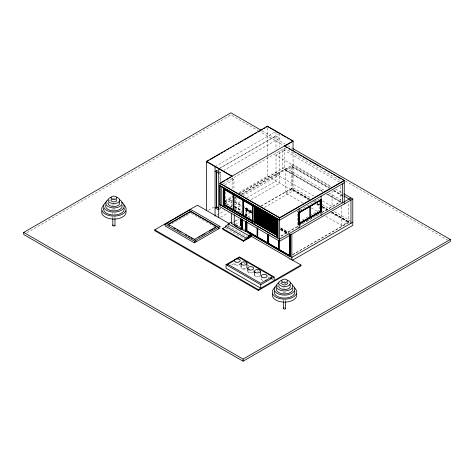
<?xml version="1.0" encoding="UTF-8"?>
<svg xmlns="http://www.w3.org/2000/svg" width="474" height="474" viewBox="0 0 474 474"><rect width="100%" height="100%" fill="white"/><g stroke="black" fill="none" stroke-linecap="round" stroke-linejoin="round"><path stroke-width="0.36" stroke-dasharray="2.37 1.78" d="M26.899 232.693L230.903 114.909L257.773 130.415M215.06 166.629L274.736 132.175M219.989 168.009L278.392 134.29M215.06 171.203L218.236 169.372M218.869 169.005L276.004 136.02L279.66 138.13L224.072 170.219M218.715 173.312L221.891 171.481M223.136 183.782L284.536 148.332L341.084 180.979M224.812 184.925L233.955 179.646L233.955 189.878M284.536 150.442L276.004 155.371L330.799 187.005M171.89 223.781L190.056 213.294M208.436 210.213L214.147 206.919M224.937 200.686L232.556 196.289M238.902 192.622L267.472 176.132L308.313 199.714M225.055 201.675L232.124 197.593M239.121 193.552L284.536 167.334L324.566 190.441M224.889 202.12L232.556 197.694M239.186 193.866L276.004 172.613L279.66 174.722L243.476 195.614M224.937 203.642L231.987 199.572M234.547 198.091L235.833 197.35M240.958 194.393L284.536 169.236L322.764 191.306M224.937 203.856L232.124 199.702M234.547 198.304L236.573 197.137M241.598 194.233L293.068 164.519L331.19 186.525M234.666 199.151L236.573 198.049M242.297 194.749L291.237 166.487L328.778 188.16M302.957 203.091L285.757 193.161L285.757 170.64L292.458 166.771L328.772 187.74M218.715 209.905L221.257 208.442M226.969 205.141L232.379 202.019M234.589 200.745L238.398 198.547M216.968 215.143L224.581 210.74M230.933 207.079L232.201 206.344M234.743 204.881L241.722 200.846M246.8 197.913L276.004 181.056L276.004 152.118M220.623 217.252L228.237 212.856M234.589 209.188L241.568 205.159M251.096 199.661L279.66 183.165L279.66 149.837M244.412 207.642L245.656 208.359L246.385 207.938L246.385 215.919M251.576 212.127L246.51 209.206L246.083 209.449L251.884 212.867M246.444 210.083L246.936 209.804L252.061 212.761M234.168 221.536L238.647 218.952M245.046 215.255L252.085 211.191L244.525 206.865M261.044 206.018L291.119 188.658L309.569 199.305M232.758 222.561L234.808 221.376M235.3 221.091L238.647 219.16M245.046 215.469L252.085 211.404M261.044 206.231L293.068 187.74L310.855 198.013M227.858 226.305L229.078 225.6M285.757 193.161L292.458 189.292L309.658 199.222M235.3 224.261L239.109 222.063M247.997 216.932L251.807 214.728M264.498 207.399L293.068 190.909L293.068 152.403M299.213 210.58L297.334 211.665L299.159 212.719M299.841 210.219L319.275 198.997M298.584 222.199L309.244 216.049M309.872 215.688L319.275 210.26M281.005 236.011L298.306 226.021M298.946 225.654L302.791 223.432M306.637 221.21L313.047 217.513M315.613 216.031L319.452 213.815M322.018 212.334L340.605 201.604L327.226 193.878M280.975 236.242L321.153 213.045M321.775 212.684L341.179 201.48M231.774 264.859L234.328 263.384M325.893 216.334L341.819 225.529L348.526 221.66L348.526 202.771M292.701 254.591L349.012 222.294L331.836 212.376M292.559 254.888L350.327 221.536M262.246 130.889L285.277 144.185M287.831 145.666L292.31 148.249M258.407 130.788L283.357 145.192M345.398 181.009L447.74 240.099M339.331 182.081L282.705 149.387L282.705 168.388L322.764 191.514M335.639 189.096L341.357 192.397M329.412 187.615L291.237 165.574L291.237 188.794L309.03 199.068M333.809 190.151L343.407 195.697M333.874 190.678L343.431 196.2M333.228 190.732L343.407 196.609M329.009 193.013L341.084 199.981M327.107 194.02L342.429 202.872M285.757 170.64L322.071 191.609M326.533 194.18L341.185 202.641M276.004 174.159L314.232 196.23M322.516 201.012L332.073 206.528L332.073 191.354M315.305 200.579L316.579 201.314M322.296 204.614L329.916 209.016M334.366 211.582L350.25 220.754M313.486 201.426L314.76 202.161M317.307 203.636L319.855 205.106M322.403 206.575L328.138 209.887M331.96 212.097L348.526 221.66M317.201 203.713L319.749 205.183M322.29 206.652L327.38 209.591M331.836 212.162L349.012 222.081M317.29 203.838L319.832 205.301M322.373 206.771L327.457 209.704M331.901 212.275L350.961 223.278M309.569 199.518L291.119 188.658M317.201 203.927L319.749 205.396M322.29 206.865L327.38 209.804M316.579 204.478L319.754 206.314M322.296 207.784L327.374 210.717M330.556 212.548L348.977 223.189M311.24 207.873L317.61 211.552M232.124 178.591L233.955 179.646M216.582 170.326L217.803 171.025M218.413 171.381L220.238 172.435L220.238 181.951M216.399 170.427L218.23 171.487M299.159 227.852L297.334 226.797L297.334 211.451M234.606 201.136L242.042 205.432M280.537 227.65L288.755 232.396M251.771 211.398L246.083 208.116L246.083 215.694M280.863 228.195L288.453 232.574M234.494 201.918L241.936 206.214M234.671 202.09L241.669 206.131M244.851 207.968L251.848 212.002M281.112 228.901L288.109 232.941M280.703 228.948L287.671 232.971M246.385 209.271L252.079 212.559M280.537 228.989L288.121 233.374M280.922 229.422L287.973 233.498M251.576 212.553L246.51 209.627L246.083 209.869L251.783 213.164M280.703 229.369L287.671 233.392M280.738 229.529L289.146 234.31M280.91 229.979L286.61 233.273M234.565 206.32L241.604 210.385M234.44 206.391L241.479 210.45M234.624 206.705L241.936 210.93M234.257 206.919L241.568 211.137L241.568 213.288M225.784 203.713L232.177 207.405M234.731 208.88L241.758 212.933M244.951 214.781L251.339 218.467M235.43 224.48L240.519 227.419M243.061 228.889L244.969 229.991M235.43 224.694L240.519 227.633M236.467 225.434L240.383 227.692M247.861 233.558L249.745 234.648M288.672 258.739L290.58 259.841M228.166 226.128L248.258 237.729M226.051 228.071L244.886 238.949M191.324 213.3L214.598 226.738M243.227 262.62L245.123 263.716M247.647 265.173L248.909 265.902M257.121 270.642L258.383 271.371M267.857 276.84L269.125 277.574M271.649 279.032L272.911 279.761M341.819 206.64L341.819 225.529M340.605 186.43L340.605 201.817M319.275 202.439L319.275 211.208M292.458 166.771L292.458 189.292M285.621 299.764L285.621 301.239M284.536 148.332L284.536 169.443M283.452 299.764L283.452 301.239M279.66 133.555L279.66 146.91M276.004 132.098L276.004 149.215M267.472 127.998L267.472 156.136M267.472 156.876L267.472 176.132M246.936 209.804L246.871 216.387M246.753 209.905L246.753 216.458M246.51 209.206L246.51 216.18M245.656 208.359L245.656 215.617M232.124 177.963L232.124 189.067M232.124 195.401L232.124 208.323M232.124 224.824L232.124 226.092M231.395 200.123L231.395 207.381M225.784 191.94L225.784 204.365M220.06 172.542L220.06 182.057M220.06 207.671L220.06 209.135M114.981 212.713L114.981 214.189M114.981 216.731L114.981 218.2M112.812 212.713L112.812 214.189M112.812 216.731L112.812 218.2M106.526 203.939A8.271 4.776 0 0 1 107.468 203.097M112.599 198.434A8.271 4.776 0 0 1 115.188 198.434M109.198 200.786A10.345 5.972 0 0 1 110.389 200.49M111.983 205.041A12.241 7.069 0 0 1 115.81 205.041M114.187 208.578A1.12 0.646 0 0 1 114.69 209.662M113.102 209.662A1.12 0.646 0 0 1 113.606 208.578M277.166 286.977A8.271 4.776 0 0 1 278.108 286.136M283.885 281.426A8.271 4.776 0 0 1 285.188 281.426M279.838 283.825A10.345 5.972 0 0 1 281.029 283.529M284.21 283.174A10.345 5.972 0 0 1 286.154 283.245M282.623 288.074A12.241 7.069 0 0 1 286.45 288.074M284.246 307.798A1.12 0.646 0 0 1 284.827 307.798M285.621 292.073A1.12 0.646 0 0 1 285.33 292.695M284.827 292.867A1.12 0.646 0 0 1 283.452 292.073M262.999 280.466A2.933 1.695 0 0 1 262.045 280.104M258.537 276.597A2.933 1.695 0 0 1 256.292 276.597M251.836 272.728A2.933 1.695 0 0 1 249.591 272.728M253.418 270.518A2.933 1.695 0 0 1 253.643 271.164M241.936 268.491A2.933 1.695 0 0 1 241.302 267.94M241.302 266.649A2.933 1.695 0 0 1 241.936 266.098M238.428 264.99A2.933 1.695 0 0 1 236.182 264.99"/><path stroke-width="0.71" d="M292.95 148.617L450.3 239.465L450.3 241.574L243.097 361.206L23.7 234.535L23.7 232.426L230.903 112.794L260.967 130.154M206.528 210.575L206.528 161.35L267.472 126.167L293.068 140.944L293.068 150.922M209.07 160.236L206.528 161.705L232.124 176.482L232.124 176.127L206.528 161.35M210.338 159.507L219.859 154.009M221.127 153.274L223.035 152.172M224.303 151.443L225.571 150.708M226.845 149.974L228.746 148.877M230.014 148.143L231.288 147.408M232.556 146.679L233.824 145.945M235.732 144.843L237 144.108M238.268 143.379L242.712 140.814M243.986 140.079L253.507 134.58M254.775 133.846L256.677 132.75M257.951 132.015L259.219 131.28M260.487 130.551L262.395 129.449M263.663 128.715L264.93 127.986M266.204 127.251L267.472 126.517L271.312 128.732M292.482 260.208L352.792 225.387L352.792 198.997L279.66 241.225L219.936 206.741L219.936 183.165L293.068 140.944M220.576 183.148L225.055 180.564M226.329 179.824L228.249 178.716M229.529 177.981L230.808 177.24M284.815 146.063L293.068 141.293L290.509 139.818M223.532 188.688L252.909 205.651L252.909 221.974L223.532 205.017L223.532 188.688L223.959 188.445M251.107 236.206L300.99 265.007L300.99 265.849L258.33 290.479L154.725 230.666L154.725 229.825L197.385 205.195L229.363 223.657M165.088 224.261L190.684 209.484L219.936 226.376L219.936 228.065L194.34 242.842L165.088 225.95L165.088 224.261L194.34 241.153L219.936 226.376M168.134 224.261L190.684 211.244L190.684 212.37M216.968 206.7L215.06 207.796L218.715 209.905M224.386 204.525L223.9 204.804L223.9 189.322L224.386 189.043L224.386 204.525L253.027 221.062L252.541 221.34L252.541 205.858L253.335 205.402M233.688 209.988L233.309 210.207L233.309 194.725M194.34 239.394L216.891 226.376M198.725 237.284L199.975 236.562M201.231 235.839L202.481 235.116M203.737 234.393L204.987 233.664M209.372 231.134L213.128 228.966M214.384 228.243L215.634 227.52M255.93 207.677L255.32 208.027L255.32 222.241L255.687 222.454L256.298 222.105L256.298 208.601M228.166 224.966L228.166 223.805L230.903 222.223M243.239 215.498L242.86 215.717L242.86 200.235M255.687 208.24L256.298 207.89M225.423 227.194L225.423 226.163L228.468 224.403M257.003 208.299L256.393 208.649L256.393 222.863L256.76 223.076L257.37 222.721L257.37 208.507L256.76 208.862L256.76 223.076M231.395 213.187L231.395 223.349L232.124 222.928M228.166 223.805L248.886 235.768L251.629 234.186L251.629 236.508L243.399 241.26L222.679 229.292L222.679 228.521L225.843 226.691M240.288 219.266L240.964 219.231L240.964 225.565L240.596 225.778L240.288 219.266L240.964 219.231M259.515 209.745L258.905 210.101L258.905 224.315L258.543 224.101L258.543 209.887M260.226 210.154L259.616 210.509L259.616 224.723L259.983 224.937L260.593 224.581L260.593 210.367L259.983 210.717L259.983 224.937M234.257 214.805L234.257 225.565L234.624 225.351M263.449 212.014L262.839 212.37L262.839 226.584L263.2 226.797L263.811 226.442L263.811 212.939M240.288 225.6L240.964 225.565M263.811 212.228L263.2 212.577L263.2 226.797M264.522 212.636L263.911 212.986L263.911 227.206L264.279 227.413L264.883 227.064L264.883 212.85M252.909 221.554L253.335 221.305M267.739 214.497L267.135 214.846L267.135 229.061L267.496 229.274L268.106 228.924L268.106 214.704M234.257 225.565L241.568 229.789L241.936 229.576L241.936 219.533M239.56 228.201L242.244 229.612L242.244 219.456M255.32 222.241L255.93 221.891M268.817 215.113L268.207 215.469L268.207 229.683L268.568 229.896L269.179 229.54L269.179 215.326L268.568 215.676L268.568 229.896M256.393 222.863L257.37 222.721M257.832 223.692L258.443 223.343L258.443 209.129L257.832 209.478L257.832 223.692L257.471 223.485L257.471 209.271M246.083 230.986L246.51 230.737L267.407 242.801L246.936 230.915L246.083 231.407L246.083 221.518M241.313 229.078L245.656 231.579L246.385 231.158M258.905 224.315L259.515 223.965L259.515 210.456M272.035 216.974L271.424 217.329L271.424 231.543L271.792 231.756L272.402 231.401L272.402 217.187L271.792 217.536L271.792 231.756M259.616 224.723L260.593 224.581M273.474 217.809L272.864 218.159L272.864 232.373L272.503 232.165L272.503 217.945M260.688 211.126L260.688 225.346L261.666 225.203L261.666 210.989M260.688 225.346L261.666 225.203M262.128 226.175L262.738 225.82L262.738 211.605L262.128 211.961L262.128 226.175L261.761 225.962L261.761 211.748M262.839 226.584L263.811 226.442M276.33 219.456L275.72 219.806L275.72 234.02L276.697 233.883M219.936 183.165L279.66 217.649L344.26 180.351L344.26 203.927M276.697 219.669L276.087 220.019L276.087 234.233M263.911 227.206L264.883 227.064M225.423 226.163L246.142 238.126L251.629 234.962M222.679 228.521L243.399 240.484L251.629 235.732M265.351 228.035L265.961 227.68L265.961 213.466L265.351 213.821L265.351 228.035L264.984 227.822L264.984 213.608M344.26 182.816L279.66 220.108L219.936 185.63L219.995 204.596L277.894 238.019L277.894 219.018L219.995 185.595M266.424 228.652L267.034 228.302L267.034 214.088L266.424 214.438L266.424 228.652L266.056 228.444L266.056 214.23M267.135 229.061L268.106 228.924M268.207 229.683L269.179 229.54M299.604 212.251L320.294 200.312M298.733 212.897L321.408 199.809M299.159 212.719L321.099 200.058M269.279 216.085L269.279 230.305L269.647 230.512L270.257 230.163L270.257 216.659M270.352 216.707L270.352 230.921L271.329 230.785L271.329 216.565M270.352 230.921L271.329 230.785M271.424 231.543L272.402 231.401M272.864 232.373L273.474 232.023L273.474 218.52M273.575 218.567L273.575 232.781L274.547 232.639L274.547 218.425M273.575 232.781L274.547 232.639M274.647 219.189L274.647 233.404L275.015 233.611L275.625 233.261L275.625 219.047M275.72 234.02L276.33 233.67M226.033 264.658L260.765 284.708L260.765 288.228L226.033 268.171L226.033 264.658L239.435 256.914L274.173 276.97L274.173 280.49M227.858 265.15L227.858 264.302L234.565 260.433M237 259.023L239.435 257.619L272.349 276.62L260.765 283.304L227.858 264.302M300.196 222.821L303.976 220.641M305.238 219.912L309.836 217.288L310.215 217.507L310.215 206.249L309.836 206.03M310.903 216.642L312.165 215.913M314.055 214.823L317.829 212.642M319.091 211.914L320.347 211.185M299.426 223.408L300.676 222.685M301.932 221.962L316.348 213.638M317.604 212.915L320.738 211.102M298.733 224.155L321.408 211.066M299.159 223.983L321.099 211.315M268.503 234.719L268.503 243.458L267.792 243.482L267.792 234.02M268.503 243.458L268.124 243.677L268.124 234.209M350.961 197.942L279.66 239.109L219.936 204.632M278.913 249.466L278.534 249.685L278.534 240.223M289.774 256.209L290.201 255.966M246.083 231.407L289.774 256.635L290.201 256.387L290.201 234.855L289.413 234.891M352.792 222.223L291.848 257.406L245.976 230.921M270.518 278.516L271.738 277.817M260.765 284.708L274.173 276.97M154.725 229.825L258.33 289.638L300.99 265.007M23.7 232.426L243.097 359.091L450.3 239.465M271.738 128.981L280.27 133.905M281.55 134.646L286.047 137.241M287.309 137.97L289.235 139.083M284.536 145.868L344.26 180.351M285.804 146.958L287.078 147.687M288.98 148.789L290.254 149.523M291.522 150.258L292.796 150.993M294.064 151.721L295.972 152.824M297.245 153.558L298.513 154.293M299.781 155.028L301.689 156.124M302.963 156.858L307.407 159.43M308.681 160.159L318.208 165.663M319.482 166.398L320.75 167.132M322.658 168.229L323.926 168.963M325.2 169.698L326.468 170.433M327.741 171.167L329.643 172.263M330.917 172.998L332.185 173.733M333.459 174.468L335.367 175.57M336.635 176.304L341.084 178.87M342.352 179.605L344.26 180.701L279.66 217.999L219.936 183.521M343.899 193.866L352.792 198.997M343.976 196.023L350.961 200.058L350.961 223.278M320.614 211.031L321.04 211.28L321.04 200.022M309.51 217.477L309.889 217.696L309.889 206.439M215.06 171.203L218.715 173.312M298.673 223.698L299.1 223.947M277.041 219.865L254.491 206.848L254.491 222.33L277.041 235.347M223.532 189.114L276.976 219.9M254.491 207.482L277.041 220.499M258.917 223.479L260.173 224.202M261.423 224.925L269.57 229.623M270.82 230.346L273.954 232.153M259.154 223.752L259.515 223.965M262.738 225.82L262.371 225.612L262.371 212.109M267.034 228.302L266.666 228.089L266.666 214.586M275.625 233.261L275.258 233.048L275.258 219.545M254.491 221.696L277.041 234.713M223.959 204.347L252.695 220.937M223.532 204.596L276.976 235.382M219.024 208.323L216.582 206.919L216.582 171.789M218.84 208.43L216.399 207.019L216.399 171.89M268.734 243.5L289.898 255.717L289.413 256.001L289.413 235.614M268.669 243.535L289.573 255.599M289.715 255.824L246.753 231.016L246.753 222.282M231.395 223.349L234.494 225.138M235.234 225.707L238.28 227.467M189.162 210.367L218.413 227.253L218.413 228.942M216.891 226.797L190.684 211.665L168.134 224.688L169.414 225.423M166.611 223.384L195.863 240.271L195.863 241.959M173.887 228.006L175.167 228.746M177.08 229.849L178.36 230.589M179.64 231.33L180.92 232.064M185.393 234.648L186.673 235.388M188.587 236.496L189.867 237.231M191.146 237.972L193.06 239.08M342.429 183.871L342.429 202.872M321.099 196.183L321.099 215.184M320.916 199.951L320.916 211.208L298.981 223.876L298.981 212.619M299.159 208.85L299.159 227.852M291.848 234.186L291.848 259.942M290.023 234.583L290.023 256.351M289.774 234.677L289.774 256.635M285.621 301.636L285.621 308.592M283.452 301.636L283.452 308.592M279.66 217.649L279.66 241.225M279.245 240.194L279.245 249.656L278.866 249.875L278.913 240.004M277.829 219.053L277.829 238.055M276.976 218.49L276.976 237.492M276.49 219.545L276.49 235.027M275.015 219.397L275.015 233.611M273.942 218.781L273.942 232.995M270.962 217.068L270.962 230.571M270.719 216.92L270.719 231.134M269.647 216.298L269.647 230.512M268.171 234.529L268.171 243.269M267.496 215.06L267.496 229.274M267.472 126.167L267.472 126.517M264.279 213.199L264.279 227.413M261.056 211.339L261.056 225.553M260.344 271.235L260.344 275.033M258.33 289.638L258.33 290.479M257.761 228.521L257.761 237.255L257.382 237.474L257.382 228.012M257.056 227.822L257.056 237.284M255.711 207.511L255.687 222.454M255.042 207.162L255.042 222.644M254.485 271.235L254.485 275.033M254.431 205.473L254.431 224.475M252.843 205.686L252.843 221.168L224.202 204.632L224.202 189.15M252.601 204.418L252.601 223.42M248.886 235.768L248.886 238.09M247.784 268.349L247.784 271.164M246.936 263.497A2.933 1.695 0 0 1 242.546 264.96A2.933 1.695 0 0 1 242.546 262.027A2.933 1.695 0 0 1 246.936 263.497L246.936 267.295A2.933 1.695 0 0 1 246.717 267.94M246.936 222.176L246.871 230.951M246.444 221.731L246.444 231.194M246.142 238.126L246.142 239.672M245.656 221.423L245.656 231.579M243.399 240.484L243.399 241.26M243.097 359.091L243.097 361.206M242.119 219.527L242.119 229.683M241.568 219.029L241.568 229.789M241.076 263.497L241.076 267.295M240.656 219.053L240.656 225.387M240.596 219.444L240.596 225.778M224.326 189.079L224.326 204.561M223.959 187.882L223.959 206.883M221.767 186.685L221.767 205.686M218.715 168.738L218.715 217.649M215.06 166.629L215.06 216.239M194.34 241.153L194.34 242.842M114.981 218.603L114.981 225.559M112.812 218.603L112.812 225.559M116.509 199.43A2.933 1.695 0 0 1 113.896 201.888A2.933 1.695 0 0 1 111.283 199.43M119.116 201.616A5.86 3.383 0 0 1 114.815 206.492A5.86 3.383 0 0 1 108.108 202.623M116.557 197.184A5.86 3.383 0 0 1 118.453 202.327A5.86 3.383 0 0 1 109.34 202.327A5.86 3.383 0 0 1 111.236 197.184M122.067 205.361A8.271 4.776 0 0 1 113.896 210.883A8.271 4.776 0 0 1 105.726 205.361M119.744 199.773A8.271 4.776 0 0 1 119.744 206.528A8.271 4.776 0 0 1 108.042 206.528A8.271 4.776 0 0 1 108.042 199.773M124.111 208.127A10.345 5.972 0 0 1 113.896 215.036A10.345 5.972 0 0 1 103.682 208.127M121.759 202.226A10.345 5.972 0 0 1 120.817 210.545A10.345 5.972 0 0 1 106.395 210.219A10.345 5.972 0 0 1 106.585 201.883M125.983 210.912A12.241 7.069 0 0 1 113.896 219.083A12.241 7.069 0 0 1 101.809 210.912M123.797 204.91A12.241 7.069 0 0 1 122.085 214.313A12.241 7.069 0 0 1 105.708 214.313A12.241 7.069 0 0 1 103.996 204.91M114.981 225.221A1.12 0.646 0 0 1 113.606 226.015A1.12 0.646 0 0 1 113.102 224.931M287.149 282.463A2.933 1.695 0 0 1 284.536 284.927A2.933 1.695 0 0 1 281.923 282.463M289.756 284.655A5.86 3.383 0 0 1 285.455 289.531A5.86 3.383 0 0 1 278.748 285.656M287.197 280.217A5.86 3.383 0 0 1 289.093 285.36A5.86 3.383 0 0 1 279.98 285.36A5.86 3.383 0 0 1 281.876 280.217M292.707 288.399A8.271 4.776 0 0 1 284.536 293.921A8.271 4.776 0 0 1 276.366 288.399M290.384 282.812A8.271 4.776 0 0 1 290.384 289.567A8.271 4.776 0 0 1 278.682 289.567A8.271 4.776 0 0 1 278.682 282.812M294.751 291.166A10.345 5.972 0 0 1 284.536 298.069A10.345 5.972 0 0 1 274.322 291.166M292.399 285.265A10.345 5.972 0 0 1 291.457 293.578A10.345 5.972 0 0 1 277.035 293.252A10.345 5.972 0 0 1 277.225 284.921M296.623 293.951A12.241 7.069 0 0 1 284.536 302.122A12.241 7.069 0 0 1 272.449 293.951M294.437 287.949A12.241 7.069 0 0 1 292.482 297.471A12.241 7.069 0 0 1 275.88 297.091A12.241 7.069 0 0 1 275.234 287.511M285.621 308.26A1.12 0.646 0 0 1 284.246 309.048A1.12 0.646 0 0 1 283.742 307.97M266.192 280.104A2.933 1.695 0 0 1 265.239 280.466M261.411 279.553A2.933 1.695 0 0 1 261.192 278.908M260.125 275.684A2.933 1.695 0 0 1 259.485 276.229M255.344 276.229A2.933 1.695 0 0 1 254.71 275.684M253.418 271.809A2.933 1.695 0 0 1 252.784 272.36M248.643 272.36A2.933 1.695 0 0 1 248.003 271.809M245.129 268.859A2.933 1.695 0 0 1 242.889 268.859M240.235 263.425A2.933 1.695 0 0 1 239.376 264.622M235.234 264.622A2.933 1.695 0 0 1 234.6 264.071M234.02 194.696L233.641 194.915L233.641 210.397L234.02 210.178L234.02 194.696M243.565 200.206L243.186 200.425L243.186 215.907L243.565 215.688L243.565 200.206M321.408 199.388L298.733 212.476L298.733 224.581L321.408 211.493L321.408 199.388M112.054 199.116A2.933 1.695 0 0 0 116.788 198.067A2.933 1.695 0 0 0 112.848 196.224A2.933 1.695 0 0 0 112.054 199.116M282.694 282.154A2.933 1.695 0 0 0 287.428 281.106A2.933 1.695 0 0 0 283.488 279.263A2.933 1.695 0 0 0 282.694 282.154M261.796 277.118A2.933 1.695 0 0 0 266.826 276.739A2.933 1.695 0 0 0 263.74 274.41A2.933 1.695 0 0 0 261.796 277.118M255.089 272.266A2.933 1.695 0 0 0 260.125 271.88A2.933 1.695 0 0 0 257.032 269.558A2.933 1.695 0 0 0 255.089 272.266M249.247 269.813A2.933 1.695 0 0 0 253.643 268.349A2.933 1.695 0 0 0 249.247 266.886A2.933 1.695 0 0 0 249.247 269.813M235.839 262.075A2.933 1.695 0 0 0 240.235 260.611A2.933 1.695 0 0 0 235.839 259.142A2.933 1.695 0 0 0 235.839 262.075"/></g></svg>
